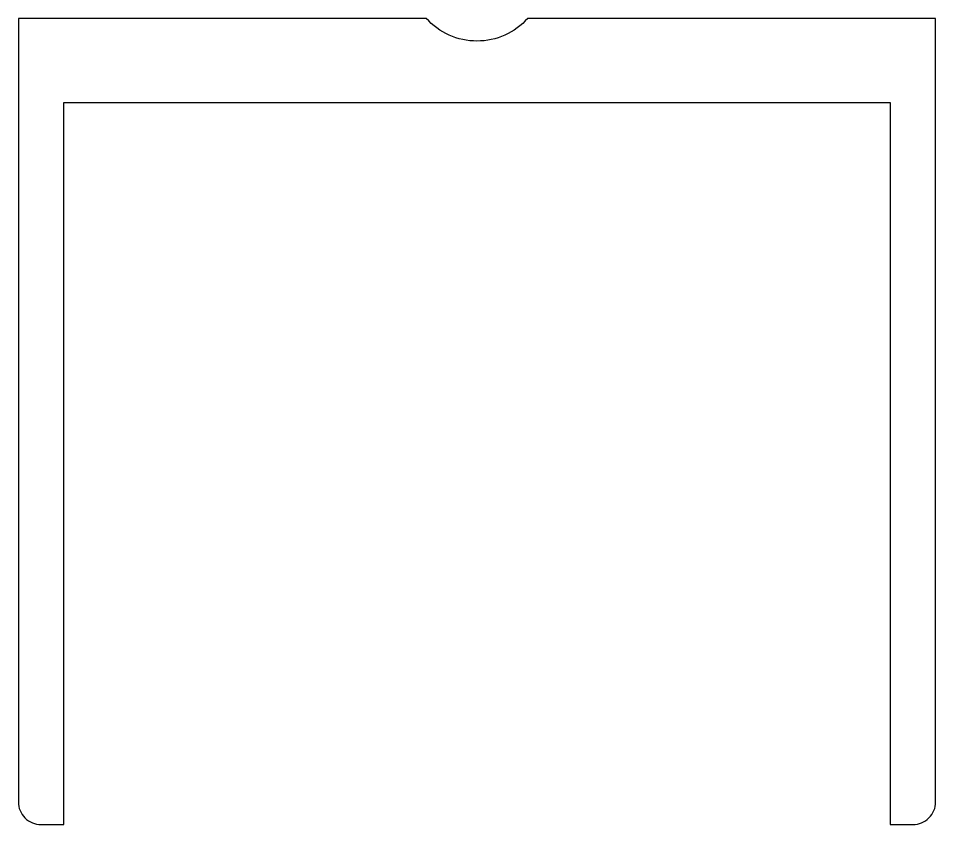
# Model space of a CAD drawing. Extents: x 151.1 to 191.5, y 199 to 234.5.
import ezdxf

# ---------------------------------------------------------------- set-up
doc = ezdxf.new("R2010")
doc.units = 0
doc.layers.add('3', color=7, linetype='CONTINUOUS')

msp = doc.modelspace()

# ---------------------------------------------------------------- linework, layer by layer
at = {"layer": '3'}
msp.add_lwpolyline([(190.501, 199.018, 0.414214), (191.501, 200.018), (191.501, 234.518), (173.537, 234.518, -0.447214), (169.065, 234.518), (151.101, 234.518), (151.101, 200.018, 0.414214), (152.101, 199.018), (153.101, 199.018), (153.101, 230.818), (189.501, 230.818), (189.501, 199.018)], format="xyb", close=True, dxfattribs=at)

doc.saveas('drawing.dxf')
